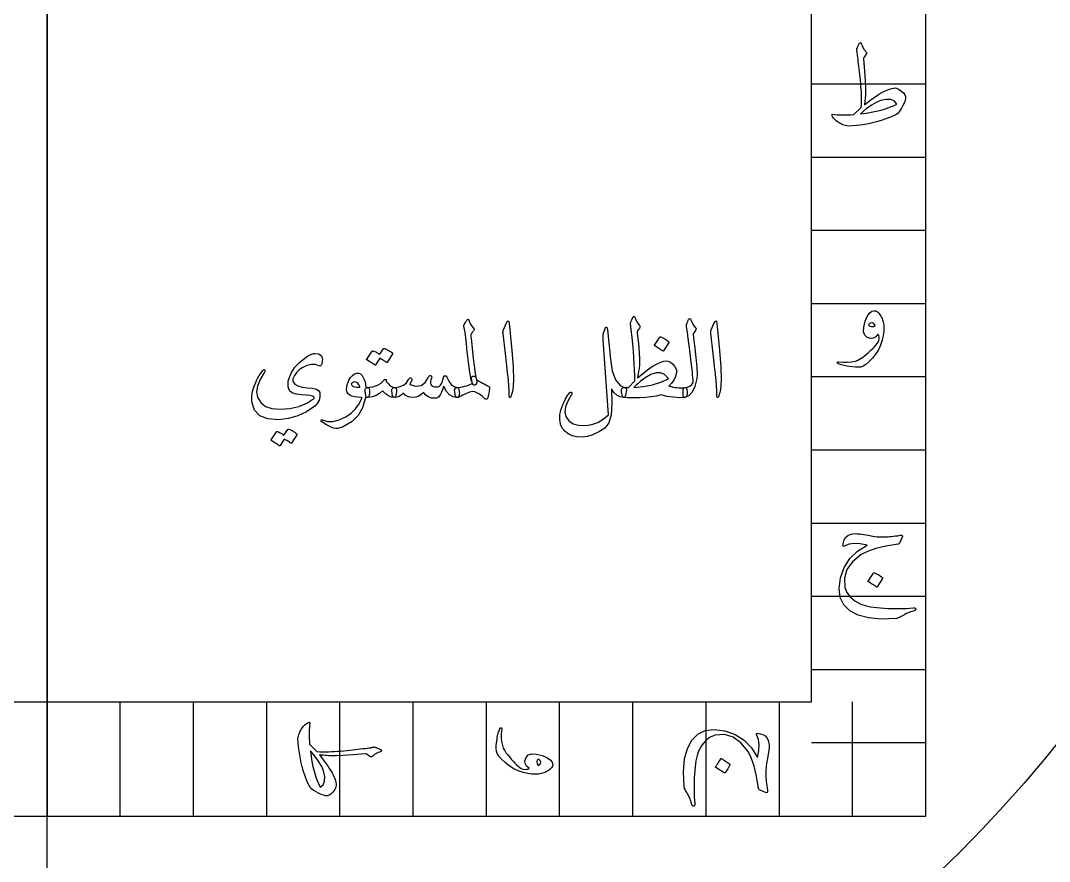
# Model space of a CAD drawing. Header units: millimetres. Extents: x -140 to 140, y -140 to 184.
# Drawn here: x -1.9 to 73.3, y -67.6 to -6.1 of the extents above; entities that cross this region are included whole.
import ezdxf

# ---------------------------------------------------------------- set-up
doc = ezdxf.new("R2010")
doc.units = ezdxf.units.MM
for name, color, linetype in [('CUT_OUTER', 1, 'Continuous'), ('ENGRAVE', 7, 'Continuous'), ('TEXT', 5, 'Continuous')]:
    doc.layers.add(name, color=color, linetype=linetype)

msp = doc.modelspace()

# ---------------------------------------------------------------- linework, layer by layer
at = {"layer": 'CUT_OUTER'}
msp.add_arc((0, 0), 140, 175.78125, 4.570313, dxfattribs=at)
at = {"layer": 'ENGRAVE'}
for points in [[(0, -94.5), (0, 94.5)], [(-64.26, 0), (-64.26, -64.26), (64.26, -64.26), (64.26, 0)], [(-55.9062, 0), (-55.9062, -55.9062), (55.9062, -55.9062), (55.9062, 0)], [(0, 0), (0, -64.26)], [(64.26, -10.71), (55.9062, -10.71)], [(64.26, -16.065), (55.9062, -16.065)], [(64.26, -21.42), (55.9062, -21.42)], [(64.26, -26.775), (55.9062, -26.775)], [(64.26, -32.13), (55.9062, -32.13)], [(64.26, -37.485), (55.9062, -37.485)], [(64.26, -42.84), (55.9062, -42.84)], [(64.26, -48.195), (55.9062, -48.195)], [(64.26, -53.55), (55.9062, -53.55)], [(0, -64.26), (0, -55.9062)], [(0, -64.26), (0, -55.9062)], [(5.355, -64.26), (5.355, -55.9062)], [(10.71, -64.26), (10.71, -55.9062)], [(16.065, -64.26), (16.065, -55.9062)], [(21.42, -64.26), (21.42, -55.9062)], [(26.775, -64.26), (26.775, -55.9062)], [(32.13, -64.26), (32.13, -55.9062)], [(37.485, -64.26), (37.485, -55.9062)], [(42.84, -64.26), (42.84, -55.9062)], [(48.195, -64.26), (48.195, -55.9062)], [(53.55, -64.26), (53.55, -55.9062)], [(58.905, -64.26), (58.905, -55.9062)], [(64.26, -58.905), (55.9062, -58.905)]]:
    msp.add_lwpolyline(points, dxfattribs=at)
for radius in [137.2, 137.2, 133.525, 126.7, 126.7, 121.31, 111.3, 111.3, 105.42, 94.5, 94.5]:
    msp.add_circle((0, 0), radius, dxfattribs=at)
at = {"layer": 'TEXT'}
for points in [[(59.2181, -8.1262), (59.2565, -8.0383), (59.2908, -7.9605), (59.3212, -7.8928), (59.3474, -7.8352), (59.3692, -7.7882), (59.3858, -7.7523), (59.3974, -7.7275), (59.404, -7.7139), (59.4177, -7.6962), (59.4343, -7.6836), (59.454, -7.676), (59.4768, -7.6735), (59.4955, -7.6765), (59.5111, -7.6856), (59.5238, -7.7008), (59.5334, -7.722), (59.5758, -7.8251), (59.6142, -7.916), (59.6486, -7.9948), (59.6789, -8.0615), (59.6963, -8.0908), (59.7163, -8.1222), (59.7388, -8.1555), (59.7638, -8.1909), (59.7918, -8.2283), (59.8234, -8.2677), (59.8585, -8.3091), (59.8972, -8.3526), (59.9214, -8.3965), (59.9295, -8.4395), (59.9214, -8.4814), (59.8972, -8.5223), (59.7436, -8.7244), (59.7228, -8.7573), (59.7092, -8.7911), (59.7026, -8.826), (59.7031, -8.8619), (59.782, -9.7516), (59.8325, -10.4727), (59.8547, -11.0249), (59.8487, -11.4084), (59.8403, -11.5517), (59.8315, -11.6823), (59.8221, -11.8003), (59.8123, -11.9056), (59.8019, -11.9988), (59.7911, -12.0804), (59.7797, -12.1504), (59.7678, -12.2088), (60.0096, -12.0238), (60.2337, -11.8571), (60.4401, -11.7086), (60.6288, -11.5782), (60.7993, -11.4655), (60.9512, -11.37), (61.0843, -11.2917), (61.1987, -11.2306), (61.4024, -11.1396), (61.5928, -11.0689), (61.7702, -11.0184), (61.9344, -10.988), (62.0213, -10.9855), (62.1123, -11.0022), (62.2073, -11.0381), (62.3063, -11.0931), (62.5023, -11.2321), (62.6458, -11.366), (62.7368, -11.4948), (62.7752, -11.6186), (62.7727, -11.7566), (62.7408, -11.9117), (62.6797, -12.084), (62.5892, -12.2735), (62.4882, -12.4599), (62.3952, -12.615), (62.3103, -12.7388), (62.2335, -12.8313), (62.0759, -12.948), (61.8051, -13.0799), (61.4211, -13.2269), (60.9239, -13.3891), (60.6467, -13.4694), (60.365, -13.5407), (60.0788, -13.6028), (59.788, -13.6559), (59.4937, -13.7003), (59.1969, -13.7367), (58.8975, -13.765), (58.5956, -13.7852), (58.4852, -13.763), (58.3803, -13.7367), (58.2811, -13.7064), (58.1873, -13.672), (58.0981, -13.6336), (58.0125, -13.5912), (57.9304, -13.5447), (57.8518, -13.4942), (57.7139, -13.3931), (57.5992, -13.2921), (57.5077, -13.191), (57.4395, -13.09), (57.4021, -13.0061), (57.3951, -12.9485), (57.4183, -12.9172), (57.4719, -12.9121), (57.6232, -12.9301), (57.7861, -12.9434), (57.9607, -12.9523), (58.1469, -12.9566), (58.3447, -12.9563), (58.5542, -12.9515), (58.7752, -12.9422), (59.0079, -12.9283), (59.5415, -12.4028), (59.5513, -12.1916), (59.5566, -11.9784), (59.5574, -11.7631), (59.5536, -11.5459), (59.5457, -11.3261), (59.5344, -11.1032), (59.5195, -10.8774), (59.501, -10.6485), (59.4803, -10.4219), (59.4586, -10.2029), (59.4358, -9.9914), (59.4121, -9.7875), (59.3884, -9.5907), (59.3656, -9.4005), (59.3439, -9.2168), (59.3232, -9.0397), (59.3037, -8.8758), (59.2858, -8.7315), (59.2694, -8.607), (59.2545, -8.5021), (59.2411, -8.4165), (59.2292, -8.3495), (59.2188, -8.3013), (59.21, -8.2717), (59.2044, -8.2384), (59.2039, -8.203), (59.2085, -8.1656), (59.2181, -8.1262)], [(60.9481, -11.9097), (60.6354, -12.0395), (60.2872, -12.2431), (59.9037, -12.5205), (59.4849, -12.8717), (59.8908, -12.8214), (60.2761, -12.7595), (60.6407, -12.686), (60.9845, -12.6009), (61.3071, -12.5051), (61.608, -12.3998), (61.8872, -12.2848), (62.1446, -12.1603), (61.9698, -11.9445), (61.7121, -11.8308), (61.3715, -11.8192), (60.9481, -11.9097)], [(44.879, -33.4397), (44.5546, -33.5286), (44.1878, -33.5933), (43.7785, -33.6337), (43.3268, -33.6499), (43.1002, -33.6529), (42.8973, -33.6539), (42.7182, -33.6529), (42.5628, -33.6499), (42.4312, -33.6458), (42.3233, -33.6418), (42.2392, -33.6377), (42.1788, -33.6337), (42.147, -33.616), (42.1162, -33.5791), (42.0863, -33.523), (42.0575, -33.4477), (42.0015, -33.2199), (42.003, -33.0536), (42.0621, -32.949), (42.1788, -32.9061), (42.5264, -32.898), (42.9711, -32.421), (42.9706, -32.0229), (42.961, -31.6045), (42.9423, -31.1659), (42.9145, -30.7072), (42.8776, -30.2287), (42.8316, -29.731), (42.7765, -29.2141), (42.7124, -28.678), (42.7045, -28.6012), (42.6972, -28.5325), (42.6904, -28.4718), (42.6841, -28.4193), (42.6778, -28.3748), (42.6709, -28.3385), (42.6636, -28.3102), (42.6558, -28.2899), (42.6558, -28.2131), (42.6881, -28.0959), (42.7528, -27.9383), (42.8498, -27.7402), (42.8629, -27.719), (42.8781, -27.7038), (42.8953, -27.6947), (42.9145, -27.6917), (42.9337, -27.6952), (42.9509, -27.7059), (42.966, -27.7235), (42.9792, -27.7483), (43.064, -27.9499), (43.1489, -28.1182), (43.2338, -28.2531), (43.3187, -28.3546), (43.3551, -28.4011), (43.3672, -28.4516), (43.3551, -28.5062), (43.3187, -28.5648), (43.1813, -28.7427), (43.1646, -28.772), (43.155, -28.8114), (43.1525, -28.8609), (43.157, -28.9205), (43.2464, -29.6845), (43.3046, -30.3272), (43.3313, -30.8486), (43.3268, -31.2488), (43.3207, -31.3203), (43.3106, -31.4054), (43.2965, -31.5042), (43.2783, -31.6166), (43.2566, -31.7422), (43.2318, -31.8804), (43.204, -32.0312), (43.1732, -32.1947), (43.6385, -31.8162), (44.0402, -31.5136), (44.3783, -31.2867), (44.6526, -31.1356), (44.8906, -31.0381), (45.0952, -30.98), (45.2665, -30.9613), (45.4045, -30.982), (45.5848, -31.0573), (45.746, -31.1781), (45.888, -31.3443), (46.0108, -31.556), (46.027, -31.598), (46.035, -31.651), (46.035, -31.7152), (46.027, -31.7905), (45.9501, -32.0871), (45.8329, -32.3543), (45.6753, -32.5923), (45.4772, -32.801), (45.6298, -32.8381), (45.7804, -32.8687), (45.9289, -32.8927), (46.0755, -32.9101), (46.22, -32.9205), (46.3624, -32.9233), (46.5029, -32.9185), (46.6414, -32.9061), (46.6929, -32.9091), (46.7343, -32.9344), (46.7657, -32.9819), (46.7869, -33.0516), (46.8137, -33.1976), (46.8212, -33.3204), (46.8096, -33.42), (46.7788, -33.4963), (46.7369, -33.5564), (46.7, -33.5993), (46.6681, -33.6251), (46.6414, -33.6337), (46.2341, -33.6458), (45.8046, -33.6175), (45.3529, -33.5488), (44.879, -33.4397)], [(59.8325, -28.0555), (59.98, -27.7129), (60.1397, -27.4694), (60.3115, -27.3249), (60.4954, -27.2794), (60.6106, -27.2996), (60.7218, -27.3602), (60.8289, -27.4613), (60.932, -27.6028), (60.9815, -27.6846), (61.0249, -27.7685), (61.0623, -27.8544), (61.0936, -27.9423), (61.1204, -28.0328), (61.1442, -28.1262), (61.1649, -28.2227), (61.1826, -28.3223), (61.1992, -28.5441), (61.1846, -28.8053), (61.1386, -29.106), (61.0613, -29.446), (60.9471, -29.7982), (60.7905, -30.1352), (60.5914, -30.4571), (60.3499, -30.7637), (60.0967, -31.031), (59.8709, -31.2266), (59.6723, -31.3504), (59.501, -31.4024), (59.3262, -31.4115), (59.1251, -31.4065), (58.8977, -31.3873), (58.6441, -31.3539), (58.5155, -31.3329), (58.3965, -31.3105), (58.2871, -31.2865), (58.1873, -31.2609), (58.0966, -31.2349), (58.0145, -31.2094), (57.941, -31.1844), (57.8761, -31.1599), (57.8377, -31.1387), (57.8114, -31.1154), (57.7973, -31.0902), (57.7952, -31.0629), (57.8079, -31.0356), (57.8296, -31.0184), (57.8604, -31.0113), (57.9003, -31.0144), (58.2121, -31.0447), (58.5168, -31.0467), (58.8144, -31.0204), (59.1049, -30.9659), (59.1946, -30.9381), (59.2939, -30.8951), (59.4028, -30.837), (59.5212, -30.7637), (59.6493, -30.6753), (59.787, -30.5717), (59.9343, -30.453), (60.0912, -30.3191), (60.2448, -30.1807), (60.3822, -30.0483), (60.5035, -29.922), (60.6086, -29.8017), (60.697, -29.687), (60.7682, -29.5774), (60.8223, -29.4728), (60.8592, -29.3732), (60.838, -29.2227), (60.8147, -29.1105), (60.7895, -29.0367), (60.7622, -29.0014), (60.598, -29.1949), (60.4125, -29.2985), (60.2059, -29.3121), (59.978, -29.2358), (59.79, -29.0711), (59.7031, -28.8195), (59.7173, -28.4809), (59.8325, -28.0555)], [(31.0629, -29.7855), (31.1139, -30.2949), (31.1619, -30.7476), (31.2069, -31.1437), (31.2488, -31.4833), (31.2877, -31.7657), (31.3236, -31.9905), (31.3564, -32.1578), (31.3862, -32.2674), (31.4297, -32.4089), (31.4388, -32.5261), (31.4135, -32.6191), (31.3539, -32.6878), (31.2806, -32.7257), (31.2145, -32.7262), (31.1553, -32.6893), (31.1033, -32.6151), (31.0118, -32.3316), (30.9153, -31.8127), (30.8138, -31.0583), (30.7072, -30.0685), (30.6693, -29.6426), (30.6364, -29.3025), (30.6086, -29.0484), (30.5859, -28.8801), (30.497, -28.5082), (30.4853, -28.4425), (30.4828, -28.3829), (30.4894, -28.3294), (30.5051, -28.2819), (30.5743, -28.1657), (30.6283, -28.0757), (30.6672, -28.012), (30.691, -27.9747), (30.7395, -27.9196), (30.7799, -27.8999), (30.8123, -27.9155), (30.8365, -27.9666), (30.8805, -28.1111), (30.9558, -28.2617), (31.0624, -28.4183), (31.2003, -28.581), (31.2256, -28.6133), (31.2367, -28.6457), (31.2337, -28.678), (31.2165, -28.7103), (31.1889, -28.7495), (31.1629, -28.7861), (31.1384, -28.8202), (31.1154, -28.8518), (31.0939, -28.8809), (31.074, -28.9074), (31.0555, -28.9314), (31.0386, -28.9529), (31.0144, -28.9892), (30.9982, -29.0256), (30.9901, -29.062), (30.9901, -29.0984), (31.0007, -29.1777), (31.0164, -29.3187), (31.0371, -29.5213), (31.0629, -29.7855)], [(33.5771, -28.2172), (33.6544, -28.0676), (33.7165, -28.0151), (33.7635, -28.0595), (33.7954, -28.201), (33.9813, -30.1817), (34.092, -31.3974), (34.1167, -32.3685), (34.0556, -33.0951), (33.9086, -33.5771), (33.8818, -33.6165), (33.858, -33.6377), (33.8373, -33.6408), (33.8196, -33.6256), (33.8055, -33.6019), (33.7954, -33.571), (33.7893, -33.5331), (33.7873, -33.4882), (33.7873, -33.138), (33.7711, -32.7666), (33.7388, -32.374), (33.6903, -31.9602), (33.6797, -31.8521), (33.6478, -31.5601), (33.5948, -31.0841), (33.5205, -30.4242), (33.3426, -28.9609), (33.3386, -28.8831), (33.3426, -28.8114), (33.3548, -28.7457), (33.375, -28.6861)], [(41.1925, -30.8203), (41.3365, -31.6894), (41.5745, -32.3321), (41.9065, -32.7485), (42.3324, -32.9384), (42.3597, -32.9789), (42.3688, -33.0597), (42.3597, -33.181), (42.3324, -33.3426), (42.3051, -33.47), (42.2718, -33.5609), (42.2324, -33.6155), (42.1869, -33.6337), (41.911, -33.5933), (41.6655, -33.472), (41.4502, -33.2699), (41.2653, -32.9869), (41.3082, -34.0581), (41.2431, -34.8948), (41.0697, -35.4971), (40.7883, -35.865), (40.3417, -36.1555), (39.9152, -36.3642), (39.509, -36.491), (39.1229, -36.536), (38.7374, -36.5152), (38.3974, -36.4369), (38.1028, -36.301), (37.8537, -36.1075), (37.6622, -35.8639), (37.5404, -35.578), (37.4884, -35.2495), (37.5061, -34.8787), (37.5417, -34.6806), (37.592, -34.4825), (37.6569, -34.2845), (37.7365, -34.0864), (37.8312, -33.8883), (37.9416, -33.6903), (38.0677, -33.4922), (38.2094, -33.2941), (38.2306, -33.2729), (38.2539, -33.2578), (38.2791, -33.2487), (38.3064, -33.2456), (38.3292, -33.2487), (38.3489, -33.2578), (38.3655, -33.2729), (38.3792, -33.2941), (38.3868, -33.3199), (38.3852, -33.3487), (38.3746, -33.3805), (38.3549, -33.4154), (38.0775, -33.8949), (37.9164, -34.3229), (37.8714, -34.6993), (37.9426, -35.0242), (38.1513, -35.338), (38.462, -35.5517), (38.8749, -35.6654), (39.3897, -35.679), (39.8455, -35.6063), (40.275, -35.4527), (40.6782, -35.2182), (41.0551, -34.9029), (40.667, -29.4056), (40.6585, -29.2742), (40.6569, -29.1631), (40.6625, -29.0721), (40.6751, -29.0014), (40.8287, -28.5163), (40.8873, -28.4749), (40.9338, -28.488), (40.9682, -28.5557), (40.9904, -28.678)], [(46.7626, -28.298), (46.8172, -28.1662), (46.8596, -28.0616), (46.89, -27.9843), (46.9081, -27.9342), (46.9223, -27.9024), (46.9405, -27.8797), (46.9627, -27.866), (46.989, -27.8615), (47.0188, -27.8665), (47.0436, -27.8817), (47.0633, -27.907), (47.0779, -27.9423), (47.1451, -28.1156), (47.2255, -28.2718), (47.3189, -28.4107), (47.4255, -28.5325), (47.4553, -28.5714), (47.4639, -28.6153), (47.4513, -28.6644), (47.4175, -28.7184), (47.2396, -28.969), (47.2517, -29.0812), (47.2639, -29.1913), (47.276, -29.2995), (47.2881, -29.4056), (47.3002, -29.5097), (47.3124, -29.6117), (47.3245, -29.7118), (47.3366, -29.8098), (47.4483, -30.7173), (47.5165, -31.4267), (47.5412, -31.938), (47.5226, -32.2513), (47.37, -32.8197), (47.1709, -33.2396), (46.9253, -33.5109), (46.6333, -33.6337), (46.6252, -33.6337), (46.6171, -33.6337), (46.609, -33.6337), (46.6009, -33.6337), (46.5529, -33.5882), (46.5221, -33.4841), (46.5085, -33.3214), (46.512, -33.1001), (46.5196, -33.0183), (46.5423, -32.9586), (46.5802, -32.9213), (46.6333, -32.9061), (46.8384, -32.8652), (47.0092, -32.7909), (47.1456, -32.6833), (47.2477, -32.5423), (47.2409, -32.373), (47.2285, -32.1805), (47.2105, -31.9648), (47.1871, -31.7258), (47.1585, -31.4646), (47.1254, -31.1821), (47.0878, -30.8784), (47.0456, -30.5536), (47.0067, -30.2342), (46.9708, -29.9472), (46.938, -29.6926), (46.9081, -29.4703), (46.8824, -29.2803), (46.8617, -29.1226), (46.846, -28.9973), (46.8354, -28.9044), (46.7545, -28.4435), (46.752, -28.3981), (46.7525, -28.3587), (46.7561, -28.3253), (46.7626, -28.298)], [(48.7675, -28.2172), (48.8448, -28.0676), (48.907, -28.0151), (48.954, -28.0595), (48.9858, -28.201), (49.1718, -30.1817), (49.2824, -31.3974), (49.3072, -32.3685), (49.246, -33.0951), (49.099, -33.5771), (49.0722, -33.6165), (49.0485, -33.6377), (49.0278, -33.6408), (49.0101, -33.6256), (48.9959, -33.6019), (48.9858, -33.571), (48.9797, -33.5331), (48.9777, -33.4882), (48.9777, -33.138), (48.9616, -32.7666), (48.9292, -32.374), (48.8807, -31.9602), (48.8701, -31.8521), (48.8383, -31.5601), (48.7852, -31.0841), (48.7109, -30.4242), (48.5331, -28.9609), (48.529, -28.8831), (48.5331, -28.8114), (48.5452, -28.7457), (48.5654, -28.6861)], [(60.5682, -28.3546), (60.4489, -28.2101), (60.3256, -28.1566), (60.1983, -28.1939), (60.0669, -28.3223), (60.174, -28.4092), (60.2933, -28.4435), (60.4247, -28.4254), (60.5682, -28.3546)], [(44.8143, -29.2116), (44.8244, -29.2015), (44.8386, -29.1954), (44.8567, -29.1934), (44.879, -29.1954), (45.0361, -29.2591), (45.1842, -29.3369), (45.3231, -29.4288), (45.453, -29.5349), (45.4656, -29.5511), (45.4712, -29.5673), (45.4696, -29.5834), (45.461, -29.5996), (45.0811, -30.214), (45.0669, -30.2287), (45.0487, -30.2322), (45.0265, -30.2246), (45.0002, -30.2059), (44.9775, -30.1898), (44.9416, -30.1655), (44.8926, -30.1332), (44.8305, -30.0928), (44.7542, -30.0442), (44.6627, -29.9877), (44.5561, -29.923), (44.4343, -29.8502), (44.4182, -29.8381), (44.4101, -29.826), (44.4101, -29.8138), (44.4182, -29.8017)], [(24.6116, -30.0604), (24.6217, -30.0503), (24.6358, -30.0442), (24.654, -30.0422), (24.6763, -30.0442), (24.7558, -30.0741), (24.8329, -30.1069), (24.9074, -30.1428), (24.9794, -30.1817), (25.0494, -30.2241), (25.1179, -30.2706), (25.1848, -30.3211), (25.2502, -30.3757), (25.2629, -30.3924), (25.2684, -30.4101), (25.2669, -30.4288), (25.2583, -30.4485), (24.8703, -31.0629), (24.8597, -31.071), (24.844, -31.071), (24.8233, -31.0629), (24.7975, -31.0467), (24.7798, -31.0318), (24.751, -31.0113), (24.7111, -30.9853), (24.6601, -30.9537), (24.5974, -30.9161), (24.5227, -30.8719), (24.4357, -30.8211), (24.3367, -30.7637), (24.0295, -31.2407), (24.0154, -31.2554), (23.9972, -31.2589), (23.9749, -31.2513), (23.9487, -31.2326), (23.9259, -31.2165), (23.8901, -31.1922), (23.841, -31.1599), (23.7789, -31.1195), (23.7026, -31.071), (23.6111, -31.0144), (23.5045, -30.9497), (23.3828, -30.8769), (23.3701, -30.8648), (23.3646, -30.8527), (23.3661, -30.8406), (23.3747, -30.8284), (23.7708, -30.2383), (23.7809, -30.2282), (23.7951, -30.2221), (23.8133, -30.2201), (23.8355, -30.2221), (23.9032, -30.2441), (23.9689, -30.2696), (24.0325, -30.2986), (24.0942, -30.3312), (24.1538, -30.3669), (24.2114, -30.405), (24.267, -30.4457), (24.3205, -30.4889)], [(19.8823, -31.3054), (19.6205, -31.218), (19.3285, -31.2145), (19.0061, -31.2948), (18.6534, -31.459), (18.4296, -31.6156), (18.2432, -31.8026), (18.0941, -32.0199), (17.9824, -32.2674), (17.9713, -32.3169), (17.9703, -32.3685), (17.9794, -32.422), (17.9986, -32.4776), (18.1269, -32.6504), (18.3422, -32.7808), (18.6443, -32.8687), (19.0334, -32.9142), (19.4174, -32.9551), (19.6963, -33.0294), (19.8701, -33.137), (19.9388, -33.278), (19.9464, -33.5731), (19.8883, -33.8358), (19.7645, -34.0662), (19.575, -34.2643), (18.9733, -34.675), (18.3321, -34.9777), (17.6515, -35.1722), (16.9315, -35.2586), (16.1453, -35.2041), (15.5571, -34.9676), (15.1671, -34.5492), (14.9751, -33.949), (14.964, -33.6195), (15.0114, -33.2618), (15.1176, -32.8758), (15.2823, -32.4615), (15.3396, -32.3463), (15.3985, -32.2351), (15.4589, -32.128), (15.5208, -32.0249), (15.5847, -31.9254), (15.6511, -31.8289), (15.7201, -31.7354), (15.7916, -31.6449), (15.83, -31.6076), (15.8643, -31.5924), (15.8947, -31.5995), (15.9209, -31.6288), (15.9356, -31.6652), (15.9391, -31.7015), (15.9315, -31.7379), (15.9128, -31.7743), (15.5804, -32.3099), (15.3833, -32.7929), (15.3217, -33.2234), (15.3955, -33.6013), (15.6329, -33.9995), (15.9816, -34.2804), (16.4414, -34.4441), (17.0123, -34.4906), (17.7439, -34.4325), (18.4028, -34.2825), (18.9889, -34.0404), (19.5023, -33.7064), (19.5331, -33.6781), (19.5447, -33.6499), (19.5372, -33.6216), (19.5104, -33.5933), (19.4017, -33.5407), (19.2133, -33.4963), (18.945, -33.4599), (18.5968, -33.4316), (18.2426, -33.3881), (17.9723, -33.3063), (17.7859, -33.186), (17.6833, -33.0274), (17.6358, -32.8409), (17.6227, -32.6454), (17.6439, -32.4407), (17.6995, -32.227), (17.8799, -31.8071), (18.13, -31.4206), (18.4498, -31.0674), (18.8394, -30.7476), (18.943, -30.6718), (19.0435, -30.6061), (19.141, -30.5505), (19.2355, -30.5051), (19.3265, -30.4692), (19.4134, -30.4424), (19.4962, -30.4247), (19.575, -30.4161), (19.8833, -30.4449), (20.0722, -30.5798), (20.142, -30.8208), (20.0924, -31.168), (20.0551, -31.2614), (20.0076, -31.3155), (19.95, -31.3302), (19.8823, -31.3054)], [(23.2615, -33.7226), (23.072, -34.3881), (22.7542, -34.9454), (22.3081, -35.3946), (21.7336, -35.7356), (21.6532, -35.7702), (21.5739, -35.8013), (21.4956, -35.8288), (21.4183, -35.8528), (21.3425, -35.8728), (21.2687, -35.8882), (21.197, -35.8991), (21.1272, -35.9054), (20.9534, -35.8806), (20.723, -35.7902), (20.436, -35.634), (20.0924, -35.4122), (20.0556, -35.3804), (20.0338, -35.3496), (20.0273, -35.3198), (20.0359, -35.291), (20.0551, -35.2687), (20.0803, -35.2586), (20.1116, -35.2607), (20.149, -35.2748), (20.5063, -35.3905), (20.9069, -35.39), (21.3511, -35.2733), (21.8387, -35.0404), (22.2368, -34.77), (22.5662, -34.4522), (22.827, -34.0869), (23.019, -33.6741), (23.0175, -33.6595), (23.0129, -33.6478), (23.0053, -33.6392), (22.9947, -33.6337), (22.7163, -33.6175), (22.4793, -33.5852), (22.2838, -33.5367), (22.1297, -33.472), (22.0104, -33.372), (21.9357, -33.2335), (21.9054, -33.0567), (21.9195, -32.8414), (21.924, -32.8129), (21.9296, -32.7838), (21.9362, -32.7543), (21.9438, -32.7242), (21.9523, -32.6931), (21.9619, -32.6605), (21.9726, -32.6264), (21.9842, -32.5908), (22.0792, -32.3599), (22.1944, -32.1684), (22.3298, -32.0163), (22.4854, -31.9036), (22.6446, -31.842), (22.7906, -31.843), (22.9235, -31.9067), (23.0432, -32.033), (23.1478, -32.2088), (23.2271, -32.413), (23.2812, -32.6454), (23.31, -32.9061), (23.3259, -32.9058), (23.3413, -32.9051), (23.3562, -32.9038), (23.3706, -32.9021), (23.385, -32.9003), (23.3999, -32.899), (23.4154, -32.8983), (23.4313, -32.898), (23.4858, -32.9096), (23.5283, -32.9445), (23.5586, -33.0026), (23.5768, -33.084), (23.5844, -33.1734), (23.5828, -33.2638), (23.5722, -33.3553), (23.5525, -33.4477), (23.5268, -33.5291), (23.498, -33.5872), (23.4661, -33.6221), (23.4313, -33.6337), (23.2777, -33.6337), (23.2767, -33.6483), (23.2736, -33.668), (23.2686, -33.6928), (23.2615, -33.7226)], [(25.3958, -32.9061), (25.4599, -32.9268), (25.5069, -32.9485), (25.5367, -32.9713), (25.5494, -32.995), (25.5554, -33.0314), (25.5574, -33.0759), (25.5554, -33.1284), (25.5494, -33.189), (25.5185, -33.3836), (25.4827, -33.5225), (25.4417, -33.6059), (25.3958, -33.6337), (25.1775, -33.6029), (24.9592, -33.5104), (24.7409, -33.3563), (24.5227, -33.1405), (24.3145, -33.3381), (24.0618, -33.4861), (23.7647, -33.5847), (23.4232, -33.6337), (23.3863, -33.6261), (23.3565, -33.6034), (23.3338, -33.5655), (23.3181, -33.5124), (23.2534, -33.1729), (23.2463, -33.135), (23.2494, -33.0941), (23.2625, -33.0501), (23.2858, -33.0031), (23.3125, -32.9667), (23.3444, -32.9384), (23.3812, -32.9182), (23.4232, -32.9061), (23.8314, -32.8455), (24.1669, -32.7363), (24.4297, -32.5787), (24.6197, -32.3725), (24.6419, -32.3442), (24.6682, -32.324), (24.6985, -32.3119), (24.7328, -32.3079), (24.7647, -32.3124), (24.7874, -32.326), (24.8011, -32.3488), (24.8056, -32.3806), (24.8066, -32.4109), (24.8096, -32.4372), (24.8147, -32.4594), (24.8218, -32.4776), (24.9577, -32.6408), (25.0987, -32.7666), (25.2447, -32.8551), (25.3958, -32.9061)], [(26.4306, -32.324), (26.4558, -32.2801), (26.4831, -32.2452), (26.5124, -32.2194), (26.5437, -32.2028), (26.5751, -32.1962), (26.6044, -32.2007), (26.6317, -32.2164), (26.6569, -32.2432), (26.6746, -32.2791), (26.6791, -32.322), (26.6706, -32.372), (26.6488, -32.4291), (26.6329, -32.4579), (26.6175, -32.4877), (26.6026, -32.5186), (26.5882, -32.5504), (26.5733, -32.5827), (26.5569, -32.6151), (26.5389, -32.6474), (26.5195, -32.6797), (26.9717, -32.7954), (27.3501, -32.7464), (27.6548, -32.5327), (27.8857, -32.1543), (27.9105, -32.1103), (27.9363, -32.0754), (27.963, -32.0497), (27.9908, -32.033), (28.0222, -32.0259), (28.0515, -32.0289), (28.0787, -32.0421), (28.104, -32.0653), (28.1227, -32.0967), (28.1303, -32.134), (28.1267, -32.1775), (28.1121, -32.227), (28.0707, -32.3468), (28.0434, -32.4473), (28.0302, -32.5287), (28.0312, -32.5908), (28.059, -32.6792), (28.1182, -32.7505), (28.2086, -32.8045), (28.3304, -32.8414), (28.4627, -32.8576), (28.5769, -32.8495), (28.6729, -32.8172), (28.7508, -32.7606), (28.8185, -32.6681), (28.8841, -32.5282), (28.9478, -32.3407), (29.0095, -32.1057), (29.0185, -32.0775), (29.0377, -32.0572), (29.0671, -32.0451), (29.1065, -32.0411), (29.1469, -32.0451), (29.1792, -32.0572), (29.2035, -32.0775), (29.2196, -32.1057), (29.3773, -32.4377), (29.5592, -32.6818), (29.7653, -32.8379), (29.9957, -32.9061), (30.0437, -32.9263), (30.0826, -32.9708), (30.1125, -33.0395), (30.1332, -33.1325), (30.1478, -33.233), (30.1514, -33.3245), (30.1438, -33.4068), (30.1251, -33.4801), (30.0988, -33.5473), (30.0685, -33.5953), (30.0341, -33.6241), (29.9957, -33.6337), (29.6865, -33.5837), (29.4218, -33.4336), (29.2015, -33.1835), (29.0256, -32.8333), (29.017, -32.8151), (29.0074, -32.8091), (28.9968, -32.8151), (28.9852, -32.8333), (28.9104, -33.0632), (28.8397, -33.2517), (28.773, -33.3987), (28.7103, -33.5043), (28.6421, -33.5796), (28.5668, -33.6357), (28.4845, -33.6726), (28.395, -33.6903), (28.1257, -33.6726), (27.8918, -33.5953), (27.6932, -33.4584), (27.53, -33.2618), (27.3633, -33.4245), (27.1784, -33.5407), (26.9752, -33.6104), (26.7539, -33.6337), (26.5412, -33.614), (26.3558, -33.5549), (26.1976, -33.4563), (26.0668, -33.3184), (25.9066, -33.4563), (25.7414, -33.5549), (25.5711, -33.614), (25.3958, -33.6337), (25.3265, -33.5998), (25.2725, -33.4983), (25.2336, -33.329), (25.2098, -33.092), (25.2184, -33.0198), (25.2523, -32.9647), (25.3114, -32.9268), (25.3958, -32.9061), (25.7606, -32.8485), (26.0546, -32.7323), (26.278, -32.5575), (26.4306, -32.324)], [(31.1275, -32.0815), (31.2225, -32.0734), (31.2973, -32.0977), (31.3519, -32.1543), (31.3862, -32.2432), (31.4019, -32.2871), (31.4327, -32.3301), (31.4787, -32.372), (31.5398, -32.413), (31.5782, -32.4344), (31.6207, -32.4584), (31.6672, -32.485), (31.7177, -32.514), (31.7723, -32.5446), (31.8309, -32.5756), (31.8935, -32.6072), (31.9602, -32.6393), (32.0845, -32.6994), (32.1825, -32.7505), (32.2543, -32.7924), (32.2998, -32.8253), (32.3306, -32.8541), (32.3503, -32.8839), (32.3589, -32.9147), (32.3564, -32.9465), (32.3225, -33.188), (32.2856, -33.3952), (32.2457, -33.568), (32.2028, -33.7064), (32.1916, -33.7241), (32.1745, -33.7368), (32.1512, -33.7443), (32.1219, -33.7469), (32.085, -33.7453), (32.0552, -33.7408), (32.0325, -33.7332), (32.0168, -33.7226), (31.8127, -33.5331), (31.6207, -33.3851), (31.4408, -33.2785), (31.2731, -33.2133), (31.1033, -33.1992), (30.9012, -33.2376), (30.6667, -33.3285), (30.4, -33.472), (30.2711, -33.5427), (30.1594, -33.5933), (30.065, -33.6236), (29.9877, -33.6337), (29.9503, -33.6271), (29.9189, -33.6074), (29.8937, -33.5746), (29.8745, -33.5286), (29.8088, -33.2653), (29.8058, -33.0738), (29.8654, -32.9541), (29.9877, -32.9061), (30.1185, -32.8909), (30.2524, -32.8697), (30.3893, -32.8424), (30.5293, -32.8091), (30.6718, -32.7692), (30.8163, -32.7222), (30.9628, -32.6681), (31.1114, -32.607), (31.0639, -32.3892), (31.0507, -32.229), (31.072, -32.1265), (31.1275, -32.0815)], [(45.1458, -31.9602), (44.8663, -31.8329), (44.5374, -31.8309), (44.159, -31.9542), (43.731, -32.2028), (43.6191, -32.2811), (43.5097, -32.3624), (43.4028, -32.4468), (43.2985, -32.5342), (43.1967, -32.6236), (43.0974, -32.7141), (43.0006, -32.8055), (42.9064, -32.898), (43.6077, -32.8283), (44.2646, -32.6999), (44.877, -32.513), (45.4449, -32.2674), (45.3959, -32.1937), (45.3297, -32.1179), (45.2463, -32.0401), (45.1458, -31.9602)], [(22.8735, -32.8172), (22.7886, -32.6691), (22.6956, -32.5645), (22.5945, -32.5034), (22.4854, -32.4857), (22.4202, -32.5029), (22.3621, -32.5302), (22.3111, -32.5676), (22.2671, -32.6151), (22.253, -32.6403), (22.251, -32.6676), (22.2611, -32.6969), (22.2833, -32.7282), (22.3667, -32.8015), (22.4874, -32.8515), (22.6456, -32.8783), (22.8411, -32.8818), (22.8613, -32.8778), (22.8735, -32.8657), (22.8775, -32.8455), (22.8735, -32.8172)], [(17.6186, -35.9701), (17.6287, -35.9599), (17.6429, -35.9539), (17.6611, -35.9519), (17.6833, -35.9539), (17.7629, -35.9837), (17.8399, -36.0165), (17.9145, -36.0524), (17.9865, -36.0913), (18.0565, -36.1338), (18.1249, -36.1802), (18.1919, -36.2308), (18.2573, -36.2853), (18.2699, -36.302), (18.2755, -36.3197), (18.274, -36.3384), (18.2654, -36.3581), (17.8773, -36.9725), (17.8667, -36.9806), (17.8511, -36.9806), (17.8303, -36.9725), (17.8046, -36.9563), (17.7869, -36.9414), (17.7581, -36.921), (17.7182, -36.895), (17.6671, -36.8634), (17.6045, -36.8257), (17.5297, -36.7815), (17.4428, -36.7307), (17.3438, -36.6734), (17.0366, -37.1504), (17.0224, -37.165), (17.0042, -37.1686), (16.982, -37.161), (16.9557, -37.1423), (16.933, -37.1261), (16.8971, -37.1019), (16.8481, -37.0695), (16.786, -37.0291), (16.7097, -36.9806), (16.6182, -36.924), (16.5116, -36.8593), (16.3898, -36.7866), (16.3772, -36.7744), (16.3716, -36.7623), (16.3732, -36.7502), (16.3817, -36.7381), (16.7779, -36.1479), (16.788, -36.1378), (16.8021, -36.1317), (16.8203, -36.1297), (16.8425, -36.1317), (16.9103, -36.1537), (16.9759, -36.1792), (17.0396, -36.2083), (17.1012, -36.2409), (17.1609, -36.2765), (17.2185, -36.3146), (17.274, -36.3553), (17.3276, -36.3985)], [(62.5286, -43.8618), (62.3346, -44.2984), (62.3169, -44.3272), (62.2962, -44.3489), (62.2724, -44.3635), (62.2457, -44.3711), (61.3488, -44.5126), (60.5985, -44.6864), (59.9947, -44.8926), (59.5374, -45.131), (58.8962, -45.654), (58.4844, -46.2285), (58.302, -46.8545), (58.349, -47.5321), (58.4915, -47.8989), (58.733, -48.2233), (59.0736, -48.5052), (59.5132, -48.7447), (59.8219, -48.8519), (60.2064, -48.9388), (60.6667, -49.0055), (61.2028, -49.0519), (61.4878, -49.0656), (61.7687, -49.0742), (62.0456, -49.0777), (62.3184, -49.0762), (62.5862, -49.0701), (62.8479, -49.06), (63.1036, -49.0459), (63.3532, -49.0277), (63.4118, -49.0236), (63.4583, -49.0277), (63.4927, -49.0398), (63.5149, -49.06), (63.527, -49.0848), (63.5311, -49.1105), (63.527, -49.1373), (63.5149, -49.1651), (63.5061, -49.18), (63.4957, -49.1924), (63.4838, -49.2023), (63.4704, -49.2096), (63.456, -49.2159), (63.4411, -49.2227), (63.4257, -49.23), (63.4098, -49.2379), (63.1769, -49.3122), (62.9712, -49.3895), (62.7929, -49.4698), (62.6418, -49.5532), (62.545, -49.6133), (62.4569, -49.6643), (62.3773, -49.7063), (62.3063, -49.7391), (62.2449, -49.7644), (62.1941, -49.7836), (62.1539, -49.7967), (62.1244, -49.8038), (61.0189, -49.8447), (60.0791, -49.7654), (59.305, -49.5658), (58.6966, -49.246), (58.2571, -48.8074), (57.9973, -48.2597), (57.9175, -47.6028), (58.0176, -46.8368), (58.2823, -46.0653), (58.6966, -45.4079), (59.2605, -44.8648), (59.974, -44.4358), (59.4687, -44.3393), (59.0281, -44.3165), (58.6522, -44.3676), (58.3409, -44.4924), (58.3136, -44.5025), (58.2884, -44.5085), (58.2651, -44.5106), (58.2439, -44.5085), (58.2262, -44.502), (58.2136, -44.4904), (58.206, -44.4737), (58.2035, -44.452), (58.2146, -44.3514), (58.2318, -44.2519), (58.255, -44.1533), (58.2843, -44.0558), (58.3874, -43.8664), (58.5511, -43.7264), (58.7755, -43.6359), (59.0604, -43.595), (59.2408, -43.5965), (59.4667, -43.6173), (59.738, -43.6572), (60.0548, -43.7163), (60.3817, -43.7754), (60.6834, -43.8153), (60.9597, -43.836), (61.2109, -43.8376), (61.3316, -43.8322), (61.4595, -43.8244), (61.5944, -43.8141), (61.7363, -43.8012), (61.8854, -43.7853), (62.0415, -43.7658), (62.2047, -43.7428), (62.375, -43.7163), (62.4725, -43.7133), (62.5306, -43.7365), (62.5493, -43.786), (62.5286, -43.8618)], [(60.4429, -46.4811), (60.453, -46.471), (60.4671, -46.465), (60.4853, -46.4629), (60.5075, -46.465), (60.6647, -46.5286), (60.8127, -46.6064), (60.9517, -46.6984), (61.0815, -46.8045), (61.0941, -46.8207), (61.0997, -46.8368), (61.0982, -46.853), (61.0896, -46.8692), (60.7096, -47.4836), (60.6955, -47.4982), (60.6773, -47.5018), (60.6551, -47.4942), (60.6288, -47.4755), (60.6061, -47.4593), (60.5702, -47.4351), (60.5212, -47.4027), (60.459, -47.3623), (60.3827, -47.3138), (60.2913, -47.2572), (60.1847, -47.1925), (60.0629, -47.1198), (60.0467, -47.1077), (60.0386, -47.0955), (60.0386, -47.0834), (60.0467, -47.0713)], [(24.0038, -59.2181), (24.0917, -59.2565), (24.1695, -59.2908), (24.2372, -59.3212), (24.2948, -59.3474), (24.3418, -59.3692), (24.3777, -59.3858), (24.4025, -59.3974), (24.4161, -59.404), (24.4338, -59.4177), (24.4464, -59.4343), (24.454, -59.454), (24.4565, -59.4768), (24.4535, -59.4955), (24.4444, -59.5111), (24.4292, -59.5238), (24.408, -59.5334), (24.3049, -59.5758), (24.214, -59.6142), (24.1352, -59.6486), (24.0685, -59.6789), (24.0392, -59.6963), (24.0078, -59.7163), (23.9745, -59.7388), (23.9391, -59.7638), (23.9017, -59.7918), (23.8623, -59.8234), (23.8209, -59.8585), (23.7774, -59.8972), (23.7335, -59.9214), (23.6905, -59.9295), (23.6486, -59.9214), (23.6077, -59.8972), (23.4056, -59.7436), (23.3727, -59.7228), (23.3389, -59.7092), (23.304, -59.7026), (23.2681, -59.7031), (22.3784, -59.782), (21.6573, -59.8325), (21.1051, -59.8547), (20.7216, -59.8487), (20.5783, -59.8403), (20.4477, -59.8315), (20.3297, -59.8221), (20.2244, -59.8123), (20.1312, -59.8019), (20.0496, -59.7911), (19.9796, -59.7797), (19.9212, -59.7678), (20.1062, -60.0096), (20.2729, -60.2337), (20.4214, -60.4401), (20.5518, -60.6288), (20.6645, -60.7993), (20.76, -60.9512), (20.8383, -61.0843), (20.8994, -61.1987), (20.9904, -61.4024), (21.0611, -61.5928), (21.1116, -61.7702), (21.142, -61.9344), (21.1445, -62.0213), (21.1278, -62.1123), (21.0919, -62.2073), (21.0369, -62.3063), (20.8979, -62.5023), (20.764, -62.6458), (20.6352, -62.7368), (20.5114, -62.7752), (20.3734, -62.7727), (20.2183, -62.7408), (20.046, -62.6797), (19.8565, -62.5892), (19.6701, -62.4882), (19.515, -62.3952), (19.3912, -62.3103), (19.2987, -62.2335), (19.182, -62.0759), (19.0501, -61.8051), (18.9031, -61.4211), (18.7409, -60.9239), (18.6606, -60.6467), (18.5893, -60.365), (18.5272, -60.0788), (18.4741, -59.788), (18.4297, -59.4937), (18.3933, -59.1969), (18.365, -58.8975), (18.3448, -58.5956), (18.367, -58.4852), (18.3933, -58.3803), (18.4236, -58.2811), (18.458, -58.1873), (18.4964, -58.0981), (18.5388, -58.0125), (18.5853, -57.9304), (18.6358, -57.8518), (18.7369, -57.7139), (18.8379, -57.5992), (18.939, -57.5077), (19.04, -57.4395), (19.1239, -57.4021), (19.1815, -57.3951), (19.2128, -57.4183), (19.2179, -57.4719), (19.1999, -57.6232), (19.1866, -57.7861), (19.1777, -57.9607), (19.1734, -58.1469), (19.1737, -58.3447), (19.1785, -58.5542), (19.1878, -58.7752), (19.2017, -59.0079), (19.7272, -59.5415), (19.9384, -59.5513), (20.1516, -59.5566), (20.3669, -59.5574), (20.5841, -59.5536), (20.8039, -59.5457), (21.0268, -59.5344), (21.2526, -59.5195), (21.4815, -59.501), (21.7081, -59.4803), (21.9271, -59.4586), (22.1386, -59.4358), (22.3425, -59.4121), (22.5393, -59.3884), (22.7295, -59.3656), (22.9132, -59.3439), (23.0903, -59.3232), (23.2542, -59.3037), (23.3985, -59.2858), (23.523, -59.2694), (23.6279, -59.2545), (23.7135, -59.2411), (23.7805, -59.2292), (23.8287, -59.2188), (23.8583, -59.21), (23.8916, -59.2044), (23.927, -59.2039), (23.9644, -59.2085), (24.0038, -59.2181)], [(36.2045, -59.8325), (36.5471, -59.98), (36.7906, -60.1397), (36.9351, -60.3115), (36.9806, -60.4954), (36.9604, -60.6106), (36.8998, -60.7218), (36.7987, -60.8289), (36.6572, -60.932), (36.5754, -60.9815), (36.4915, -61.0249), (36.4056, -61.0623), (36.3177, -61.0936), (36.2272, -61.1204), (36.1338, -61.1442), (36.0373, -61.1649), (35.9377, -61.1826), (35.7159, -61.1992), (35.4547, -61.1846), (35.154, -61.1386), (34.814, -61.0613), (34.4618, -60.9471), (34.1248, -60.7905), (33.8029, -60.5914), (33.4963, -60.3499), (33.229, -60.0967), (33.0334, -59.8709), (32.9096, -59.6723), (32.8576, -59.501), (32.8485, -59.3262), (32.8535, -59.1251), (32.8727, -58.8977), (32.9061, -58.6441), (32.9271, -58.5155), (32.9495, -58.3965), (32.9735, -58.2871), (32.9991, -58.1873), (33.0251, -58.0966), (33.0506, -58.0145), (33.0756, -57.941), (33.1001, -57.8761), (33.1213, -57.8377), (33.1446, -57.8114), (33.1698, -57.7973), (33.1971, -57.7952), (33.2244, -57.8079), (33.2416, -57.8296), (33.2487, -57.8604), (33.2456, -57.9003), (33.2153, -58.2121), (33.2133, -58.5168), (33.2396, -58.8144), (33.2941, -59.1049), (33.3219, -59.1946), (33.3649, -59.2939), (33.423, -59.4028), (33.4963, -59.5212), (33.5847, -59.6493), (33.6883, -59.787), (33.807, -59.9343), (33.9409, -60.0912), (34.0793, -60.2448), (34.2117, -60.3822), (34.338, -60.5035), (34.4583, -60.6086), (34.573, -60.697), (34.6826, -60.7682), (34.7872, -60.8223), (34.8868, -60.8592), (35.0373, -60.838), (35.1495, -60.8147), (35.2233, -60.7895), (35.2586, -60.7622), (35.0651, -60.598), (34.9615, -60.4125), (34.9479, -60.2059), (35.0242, -59.978), (35.1889, -59.79), (35.4405, -59.7031), (35.7791, -59.7173), (36.2045, -59.8325)], [(52.5282, -62.5286), (52.0916, -62.3346), (52.0628, -62.3169), (52.0411, -62.2962), (52.0265, -62.2724), (52.0189, -62.2457), (51.8774, -61.3488), (51.7036, -60.5985), (51.4974, -59.9947), (51.259, -59.5374), (50.736, -58.8962), (50.1615, -58.4844), (49.5355, -58.302), (48.8579, -58.349), (48.4911, -58.4915), (48.1667, -58.733), (47.8848, -59.0736), (47.6453, -59.5132), (47.5381, -59.8219), (47.4512, -60.2064), (47.3845, -60.6667), (47.3381, -61.2028), (47.3244, -61.4878), (47.3158, -61.7687), (47.3123, -62.0456), (47.3138, -62.3184), (47.3199, -62.5862), (47.33, -62.8479), (47.3441, -63.1036), (47.3623, -63.3532), (47.3664, -63.4118), (47.3623, -63.4583), (47.3502, -63.4927), (47.33, -63.5149), (47.3052, -63.527), (47.2795, -63.5311), (47.2527, -63.527), (47.2249, -63.5149), (47.21, -63.5061), (47.1976, -63.4957), (47.1877, -63.4838), (47.1804, -63.4704), (47.1741, -63.456), (47.1673, -63.4411), (47.16, -63.4257), (47.1521, -63.4098), (47.0778, -63.1769), (47.0005, -62.9712), (46.9202, -62.7929), (46.8368, -62.6418), (46.7767, -62.545), (46.7257, -62.4569), (46.6837, -62.3773), (46.6509, -62.3063), (46.6256, -62.2449), (46.6064, -62.1941), (46.5933, -62.1539), (46.5862, -62.1244), (46.5453, -61.0189), (46.6246, -60.0791), (46.8242, -59.305), (47.144, -58.6966), (47.5826, -58.2571), (48.1303, -57.9973), (48.7872, -57.9175), (49.5532, -58.0176), (50.3247, -58.2823), (50.9821, -58.6966), (51.5252, -59.2605), (51.9542, -59.974), (52.0507, -59.4687), (52.0735, -59.0281), (52.0224, -58.6522), (51.8976, -58.3409), (51.8875, -58.3136), (51.8815, -58.2884), (51.8794, -58.2651), (51.8815, -58.2439), (51.888, -58.2262), (51.8996, -58.2136), (51.9163, -58.206), (51.938, -58.2035), (52.0386, -58.2146), (52.1381, -58.2318), (52.2367, -58.255), (52.3342, -58.2843), (52.5236, -58.3874), (52.6636, -58.5511), (52.7541, -58.7755), (52.795, -59.0604), (52.7935, -59.2408), (52.7727, -59.4667), (52.7328, -59.738), (52.6737, -60.0548), (52.6146, -60.3817), (52.5747, -60.6834), (52.554, -60.9597), (52.5524, -61.2109), (52.5578, -61.3316), (52.5656, -61.4595), (52.5759, -61.5944), (52.5888, -61.7363), (52.6047, -61.8854), (52.6242, -62.0415), (52.6472, -62.2047), (52.6737, -62.375), (52.6767, -62.4725), (52.6535, -62.5306), (52.604, -62.5493), (52.5282, -62.5286)], [(20.2203, -60.9481), (20.0905, -60.6354), (19.8869, -60.2872), (19.6095, -59.9037), (19.2583, -59.4849), (19.3086, -59.8908), (19.3705, -60.2761), (19.444, -60.6407), (19.5291, -60.9845), (19.6249, -61.3071), (19.7302, -61.608), (19.8452, -61.8872), (19.9697, -62.1446), (20.1855, -61.9698), (20.2992, -61.7121), (20.3108, -61.3715), (20.2203, -60.9481)], [(35.9054, -60.5682), (36.0499, -60.4489), (36.1034, -60.3256), (36.0661, -60.1983), (35.9377, -60.0669), (35.8508, -60.174), (35.8165, -60.2933), (35.8346, -60.4247), (35.9054, -60.5682)], [(49.9089, -60.4429), (49.919, -60.453), (49.925, -60.4671), (49.9271, -60.4853), (49.925, -60.5075), (49.8614, -60.6647), (49.7836, -60.8127), (49.6916, -60.9517), (49.5855, -61.0815), (49.5693, -61.0941), (49.5532, -61.0997), (49.537, -61.0982), (49.5208, -61.0896), (48.9064, -60.7096), (48.8918, -60.6955), (48.8882, -60.6773), (48.8958, -60.6551), (48.9145, -60.6288), (48.9307, -60.6061), (48.9549, -60.5702), (48.9873, -60.5212), (49.0277, -60.459), (49.0762, -60.3827), (49.1328, -60.2913), (49.1975, -60.1847), (49.2702, -60.0629), (49.2823, -60.0467), (49.2945, -60.0386), (49.3066, -60.0386), (49.3187, -60.0467)]]:
    msp.add_lwpolyline(points, close=True, dxfattribs=at)

doc.saveas('drawing.dxf')
